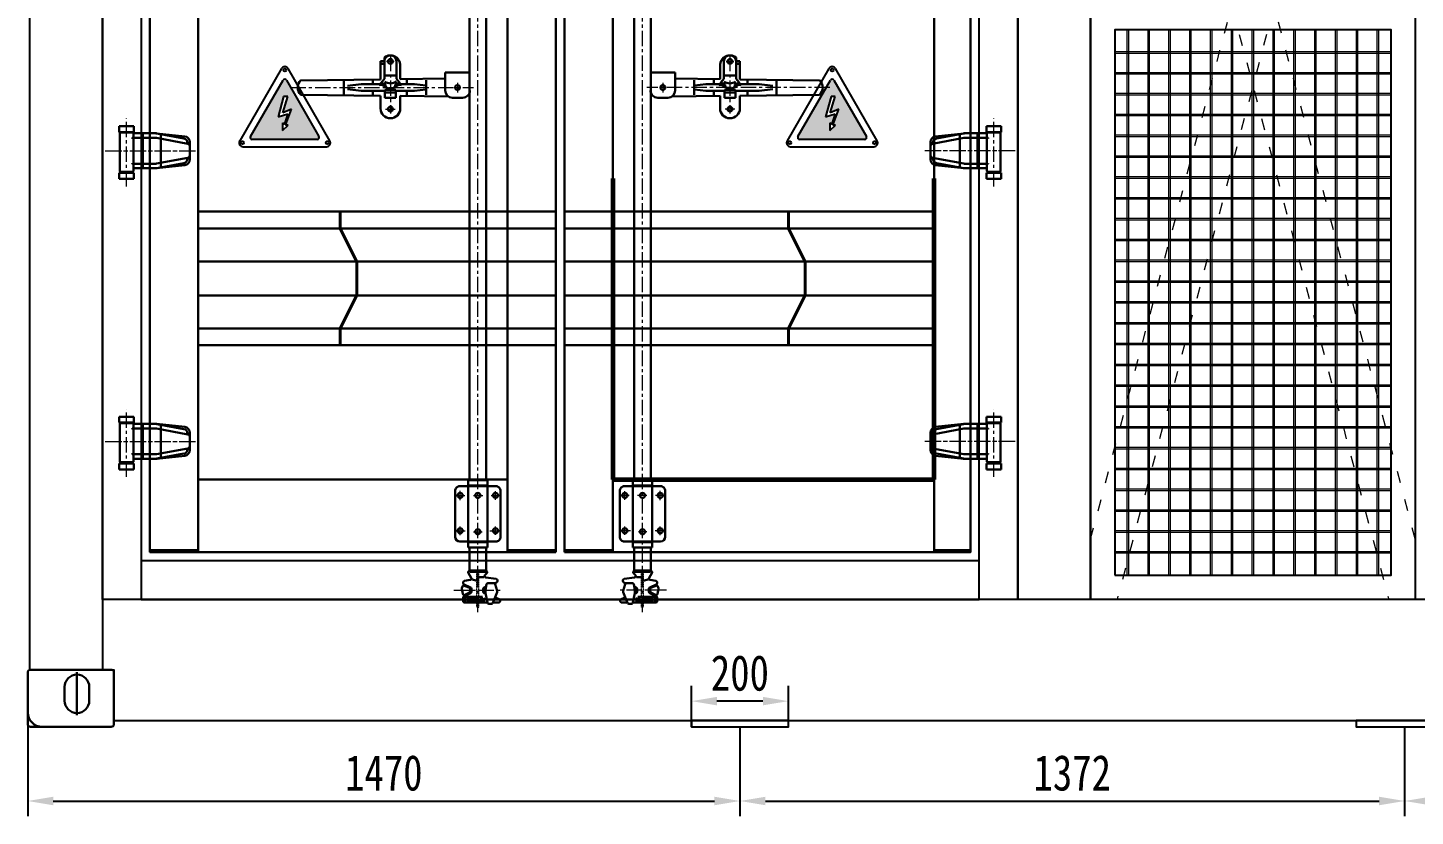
# Model space of a CAD drawing. Extents: x 61367 to 140945, y -1257 to 25588.
# Drawn here: x 85203 to 88067, y 17559 to 19187 of the extents above; entities that cross this region are included whole.
import ezdxf

# ---------------------------------------------------------------- set-up
doc = ezdxf.new("R2010")
doc.units = 0
doc.header["$MEASUREMENT"] = 0
doc.header["$PDMODE"] = 2
doc.header["$PDSIZE"] = 0.2
for name, pattern in [('ACAD_ISO03W100', [30, 12, -18]), ('CENTER', [50.8, 31.75, -6.35, 6.35, -6.35]), ('HIDDEN', [0.375, 0.25, -0.125])]:
    doc.linetypes.add(name, pattern=pattern)
doc.layers.get('0').update_dxf_attribs({"linetype": 'CONTINUOUS'})
doc.layers.get('DEFPOINTS').update_dxf_attribs({"linetype": 'CONTINUOUS'})
doc.layers.add('02___PRT_ALL_AXES', color=7, linetype='CONTINUOUS')
for name, color, linetype, lineweight in [('AM_0', 7, 'CONTINUOUS', 30), ('AM_3', 6, 'HIDDEN', 15), ('AM_5', 3, 'CONTINUOUS', 15), ('AM_7', 4, 'CENTER', 15), ('THICK', 7, 'CONTINUOUS', 0), ('主体经', 7, 'CONTINUOUS', 60)]:
    doc.layers.add(name, color=color, linetype=linetype, lineweight=lineweight)
doc.styles.add('仿宋', font='SimSun.ttf', dxfattribs={"width": 0.8})
doc.dimstyles.new('12倍', dxfattribs={"dimscale": 21, "dimtxt": 3.5, "dimasz": 2.5, "dimexe": 1.5, "dimexo": 0, "dimgap": 1, "dimtad": 1, "dimtoh": 1, "dimdsep": 46, "dimtxsty": '仿宋', "dimcen": 2.5, "dimdle": 5, "dimclrd": 4, "dimclre": 4, "dimclrt": 3, "dimadec": 0, "dimazin": 0, "dimtfac": 1, "dimtmove": 0, "dimatfit": 3, "dimfxl": 1, "dimtolj": 1, "dimarcsym": 0})

# ---------------------------------------------------------------- blocks, each defined once
blk = doc.blocks.new('A$Ce09861e0')
at = {"layer": 'AM_0'}
for p, q in [((29.1, 124.3), (59.1, 124.3)), ((29.1, 124.3), (29.1, 112.3)), ((59.1, 124.3), (59.1, 112.3)), ((29.1, 112.3), (59.1, 112.3)), ((29.1, 111.3), (59.1, 111.3)), ((30.1, 110.3), (30.1, 31.3)), ((56.8, 100.3), (102.7, 100.3)), ((58.1, 110.3), (58.1, 31.3)), ((58.2, 48.2), (58.2, 99)), ((59.6, 109.6), (104.3, 109.6)), ((77.6, 38.1), (77.6, 109.2)), ((170.7, 88), (106.1, 100)), ((164.2, 103.3), (106.2, 109.5)), ((162.3, 99), (106.9, 109.3)), ((114.5, 39.5), (114.5, 107.5)), ((169.9, 88.2), (169.9, 89.9)), ((174.5, 55.3), (174.5, 91.8)), ((170.7, 59.1), (106.1, 47.1)), ((169.9, 57.2), (169.9, 59)), ((29.1, 30.3), (59.1, 30.3)), ((29.1, 29.3), (59.1, 29.3)), ((56.8, 46.8), (102.7, 46.8)), ((59.6, 37.6), (103.6, 37.6)), ((164.2, 43.9), (106.2, 37.7)), ((162.3, 48.2), (106.9, 37.9)), ((29.1, 27.8), (59.1, 27.8)), ((29.1, 15.8), (29.1, 27.8)), ((29.1, 15.8), (59.1, 15.8)), ((59.1, 15.8), (59.1, 27.8))]:
    blk.add_line(p, q, dxfattribs=at)
for centre, radius, start, end in [((31.1, 110.3), 1, 90, 180), ((56.8, 99), 1.38, 90, 180), ((57.1, 110.3), 1, 0, 90), ((59.6, 111), 1.38, 180, 270), ((59.6, 99), 1.38, 90, 180), ((102.7, 81.9), 18.5, 79.4792, 90), ((103.6, 91.1), 18.5, 79.4792, 90), ((104.3, 91.1), 18.5, 83.9115, 90), ((160.7, 89.9), 9.23, 0, 79.4792), ((163, 91.8), 11.5, 0, 83.9115), ((169.9, 83.5), 4.62, 0, 79.4792), ((169.9, 63.7), 4.62, 280.5208, 0), ((31.1, 31.3), 1, 180, 270), ((56.8, 48.2), 1.38, 180, 270), ((57.1, 31.3), 1, 270, 0), ((59.6, 48.2), 1.38, 180, 270), ((59.6, 36.2), 1.38, 90, 180), ((102.7, 65.3), 18.5, 270, 280.5208), ((103.6, 56), 18.5, 270, 280.5208), ((104.3, 56), 18.5, 270, 276.0885), ((160.7, 57.2), 9.23, 280.5208, 0), ((163, 55.3), 11.5, 276.0885, 0)]:
    blk.add_arc(centre, radius, start, end, dxfattribs=at)
at = {"layer": 'AM_7'}
for p, q in [((44.1, 0), (44.1, 140.2)), ((0, 73.6), (189.4, 73.6)), ((2.3, 73.6), (191.7, 73.6))]:
    blk.add_line(p, q, dxfattribs=at)
blk = doc.blocks.new('rehrehetreth')
at = {"linetype": 'ByBlock'}
h = blk.add_hatch(color=2, dxfattribs=at)
h.dxf.hatch_style = 1
edge = h.paths.add_edge_path()
edge.add_arc((99473.8, -259676.1), 4, 30, 150)
edge.add_line((99470.4, -259674.1), (99403.3, -259790.3))
edge.add_arc((99406.7, -259792.3), 4, 150, 270)
edge.add_line((99406.7, -259796.3), (99540.9, -259796.3))
edge.add_arc((99540.9, -259792.3), 4, 270, 30)
edge.add_line((99544.4, -259790.3), (99477.3, -259674.1))
h.paths.add_polyline_path([(99480.2, -259707.5), (99471.5, -259707.5), (99460.2, -259749.6), (99479.8, -259743.7), (99472.4, -259766), (99469, -259762.4), (99469.1, -259778), (99480.8, -259767.1), (99475.1, -259767.1), (99487.4, -259733.6), (99469.6, -259741.6)], flags=16)
at = {"layer": '02___PRT_ALL_AXES', "linetype": 'Continuous'}
for p, q in [((99466.9, -259650.1), (99380.7, -259799.3)), ((99566.9, -259799.3), (99480.7, -259650.1)), ((99403.3, -259790.3), (99470.4, -259674.1)), ((99477.3, -259674.1), (99544.4, -259790.3)), ((99471.5, -259707.5), (99460.2, -259749.6)), ((99469.6, -259741.6), (99480.2, -259707.5)), ((99480.2, -259707.5), (99471.5, -259707.5)), ((99487.4, -259733.6), (99469.6, -259741.6)), ((99475.1, -259767.1), (99487.4, -259733.6)), ((99460.2, -259749.6), (99479.8, -259743.7)), ((99472.4, -259766), (99469, -259762.4)), ((99469, -259762.4), (99469.1, -259778)), ((99479.8, -259743.7), (99472.4, -259766)), ((99469.1, -259778), (99480.8, -259767.1)), ((99480.8, -259767.1), (99475.1, -259767.1)), ((99387.7, -259811.3), (99560, -259811.3)), ((99540.9, -259796.3), (99406.7, -259796.3))]:
    blk.add_line(p, q, dxfattribs=at)
for centre in [(99473.8, -259653.2), (99386.3, -259803.3), (99561.3, -259803.3)]:
    blk.add_circle(centre, 3.1, dxfattribs=at)
for centre, radius, start, end in [((99473.8, -259654.1), 8, 30, 150), ((99473.8, -259676.1), 4, 30, 150), ((99406.7, -259792.3), 4, 150, 270), ((99540.9, -259792.3), 4, 270, 30), ((99387.7, -259803.3), 8, 150, 270), ((99560, -259803.3), 8, 270, 30)]:
    blk.add_arc(centre, radius, start, end, dxfattribs=at)
blk = doc.blocks.new('*D681')
at = {"color": 4, "linetype": 'Continuous', "lineweight": -2, "transparency": 16777216}
for p, q in [((85202.9, 17802.1), (85202.9, 17558.5)), ((86672.9, 17743.1), (86672.9, 17558.5)), ((85255.4, 17590), (86620.4, 17590))]:
    blk.add_line(p, q, dxfattribs=at)
at = {"color": 4, "transparency": 16777216}
for points in [[(85255.4, 17598.8), (85255.4, 17581.3), (85202.9, 17590)], [(86620.4, 17598.8), (86620.4, 17581.3), (86672.9, 17590)]]:
    blk.add_solid(points, dxfattribs=at)
at = {"layer": 'DEFPOINTS', "color": 0, "transparency": 16777216}
for p in [(85202.9, 17802.1), (86672.9, 17743.1), (86672.9, 17590)]:
    blk.add_point(p, dxfattribs=at)
at = {"color": 3, "transparency": 16777216, "insert": (85937.9, 17647.8), "char_height": 73.5, "attachment_point": 5, "style": '仿宋'}
blk.add_mtext('\\A1;1470', dxfattribs=at)
blk = doc.blocks.new('*D682')
at = {"color": 4, "linetype": 'Continuous', "lineweight": -2, "transparency": 16777216}
for p, q in [((86672.9, 17743.1), (86672.9, 17558.5)), ((88044.9, 17743.1), (88044.9, 17558.5)), ((86725.4, 17590), (87992.4, 17590))]:
    blk.add_line(p, q, dxfattribs=at)
at = {"color": 4, "transparency": 16777216}
for points in [[(86725.4, 17598.8), (86725.4, 17581.3), (86672.9, 17590)], [(87992.4, 17598.8), (87992.4, 17581.3), (88044.9, 17590)]]:
    blk.add_solid(points, dxfattribs=at)
at = {"layer": 'DEFPOINTS', "color": 0, "transparency": 16777216}
for p in [(86672.9, 17743.1), (88044.9, 17743.1), (88044.9, 17590)]:
    blk.add_point(p, dxfattribs=at)
at = {"color": 3, "transparency": 16777216, "insert": (87358.9, 17647.8), "char_height": 73.5, "attachment_point": 5, "style": '仿宋'}
blk.add_mtext('\\A1;1372', dxfattribs=at)
blk = doc.blocks.new('*D683')
at = {"color": 4, "linetype": 'Continuous', "lineweight": -2, "transparency": 16777216}
for p, q in [((89544.9, 17743.1), (89544.9, 17558.5)), ((88044.9, 17690.3), (88044.9, 17558.5)), ((88097.4, 17590), (89492.4, 17590))]:
    blk.add_line(p, q, dxfattribs=at)
at = {"color": 4, "transparency": 16777216}
for points in [[(88097.4, 17598.8), (88097.4, 17581.3), (88044.9, 17590)], [(89492.4, 17598.8), (89492.4, 17581.3), (89544.9, 17590)]]:
    blk.add_solid(points, dxfattribs=at)
at = {"layer": 'DEFPOINTS', "color": 0, "transparency": 16777216}
for p in [(89544.9, 17743.1), (88044.9, 17690.3), (89544.9, 17590)]:
    blk.add_point(p, dxfattribs=at)
at = {"color": 3, "transparency": 16777216, "insert": (88794.9, 17647.8), "char_height": 73.5, "attachment_point": 5, "style": '仿宋'}
blk.add_mtext('\\A1;1500', dxfattribs=at)
blk = doc.blocks.new('*D687')
at = {"color": 4, "linetype": 'Continuous', "lineweight": -2, "transparency": 16777216}
for p, q in [((86572.9, 17743.1), (86572.9, 17827.7)), ((86772.9, 17743.1), (86772.9, 17827.7)), ((86720.4, 17796.2), (86625.4, 17796.2))]:
    blk.add_line(p, q, dxfattribs=at)
at = {"color": 4, "transparency": 16777216}
for points in [[(86625.4, 17805), (86625.4, 17787.5), (86572.9, 17796.2)], [(86720.4, 17805), (86720.4, 17787.5), (86772.9, 17796.2)]]:
    blk.add_solid(points, dxfattribs=at)
at = {"layer": 'DEFPOINTS', "color": 0, "transparency": 16777216}
for p in [(86572.9, 17796.2), (86572.9, 17743.1), (86772.9, 17743.1)]:
    blk.add_point(p, dxfattribs=at)
at = {"color": 3, "transparency": 16777216, "insert": (86672.9, 17854), "char_height": 73.5, "attachment_point": 5, "style": '仿宋'}
blk.add_mtext('\\A1;200', dxfattribs=at)

msp = doc.modelspace()

# ---------------------------------------------------------------- linework, layer by layer
at = {"color": 7, "linetype": 'Continuous'}
for p, q in [((86410.915, 18780.904), (86410.915, 18761.814)), ((87073.915, 18780.904), (87073.915, 18761.814)), ((86410.915, 18750.904), (86410.915, 18731.814)), ((87073.915, 18750.904), (87073.915, 18731.814)), ((86410.915, 18720.904), (86410.915, 18701.814)), ((87073.915, 18720.904), (87073.915, 18701.814)), ((86410.915, 18690.904), (86410.915, 18671.814)), ((87073.915, 18690.904), (87073.915, 18671.814)), ((86410.915, 18660.904), (86410.915, 18641.814)), ((87073.915, 18660.904), (87073.915, 18641.814)), ((86410.915, 18630.904), (86410.915, 18611.814)), ((87073.915, 18630.904), (87073.915, 18611.814)), ((86410.915, 18600.904), (86410.915, 18581.814)), ((87073.915, 18600.904), (87073.915, 18581.814)), ((86410.915, 18570.904), (86410.915, 18551.814)), ((87073.915, 18570.904), (87073.915, 18551.814)), ((86410.915, 18540.904), (86410.915, 18521.814)), ((87073.915, 18540.904), (87073.915, 18521.814)), ((86410.915, 18510.904), (86410.915, 18491.814)), ((87073.915, 18510.904), (87073.915, 18491.814))]:
    msp.add_line(p, q, dxfattribs=at)
for points in [[(87396.915, 19232.086), (88066.915, 19232.086), (88066.915, 18006.086), (87396.915, 18006.086)], [(87446.915, 18056.086), (88016.915, 18056.086), (88016.915, 19182.086), (87446.915, 19182.086)], [(87166.915, 18086.086), (85436.915, 18086.086), (85436.915, 18006.086), (87166.915, 18006.086)]]:
    msp.add_lwpolyline(points, close=True)
at = {"color": 6, "lineweight": -3}
for points in [[(86772.915, 17756.086), (86572.915, 17756.086), (86572.915, 17743.086), (86772.915, 17743.086)], [(88144.915, 17756.086), (87944.915, 17756.086), (87944.915, 17743.086), (88144.915, 17743.086)]]:
    msp.add_lwpolyline(points, close=True, dxfattribs=at)
at = {"layer": 'AM_0'}
for p, q in [((85930.971, 19117.383), (85930.971, 19079.895)), ((85930.971, 19117.383), (85938.971, 19117.383)), ((85930.971, 19112.383), (85938.971, 19112.383)), ((85938.971, 19125.334), (85938.971, 19081.168)), ((85963.971, 19120.586), (85963.971, 19081.168)), ((85971.971, 19112.586), (85971.971, 19080.441)), ((86631.859, 19112.586), (86631.859, 19080.441)), ((86639.859, 19120.586), (86639.859, 19081.168)), ((86664.859, 19125.334), (86664.859, 19081.168)), ((86672.859, 19117.383), (86664.859, 19117.383)), ((86672.859, 19112.383), (86664.859, 19112.383)), ((86672.859, 19117.383), (86672.859, 19079.895)), ((85766.809, 19077.71), (85930.971, 19079.895)), ((85855.071, 19078.086), (85855.071, 19048.086)), ((85915.071, 19078.086), (85915.071, 19069.862)), ((85938.971, 19081.168), (85928.44, 19068.04)), ((85940.071, 19088.086), (85962.871, 19088.086)), ((85963.971, 19081.168), (85974.502, 19068.04)), ((85971.971, 19080.441), (86064.571, 19081.674)), ((85985.071, 19078.086), (85985.071, 19069.862)), ((86025.071, 19078.086), (86025.071, 19048.086)), ((86064.571, 19094.086), (86115.571, 19094.086)), ((86064.571, 19094.086), (86064.571, 19057.086)), ((86539.259, 19094.086), (86488.259, 19094.086)), ((86539.259, 19094.086), (86539.259, 19057.086)), ((86631.859, 19080.441), (86539.259, 19081.674)), ((86578.759, 19078.086), (86578.759, 19048.086)), ((86618.759, 19078.086), (86618.759, 19069.862)), ((86639.859, 19081.168), (86629.328, 19068.04)), ((86663.759, 19088.086), (86640.959, 19088.086)), ((86664.859, 19081.168), (86675.39, 19068.04)), ((86837.021, 19077.71), (86672.859, 19079.895)), ((86688.759, 19078.086), (86688.759, 19069.862)), ((86748.759, 19078.086), (86748.759, 19048.086)), ((85766.842, 19048.086), (85930.971, 19046.271)), ((85891.417, 19069.862), (85862.994, 19066.31)), ((85891.417, 19056.31), (85862.994, 19059.862)), ((85891.417, 19069.862), (85938.971, 19069.862)), ((85891.417, 19056.31), (85940.071, 19056.31)), ((85915.071, 19056.31), (85915.071, 19048.086)), ((85930.971, 19020.186), (85930.971, 19046.271)), ((85940.071, 19058.086), (85962.871, 19058.086)), ((85940.071, 19058.086), (85940.071, 19041.795)), ((85940.071, 19053.086), (85962.871, 19053.086)), ((85962.871, 19058.086), (85962.871, 19041.795)), ((85962.871, 19056.31), (86001.049, 19056.31)), ((85963.971, 19069.862), (86001.049, 19069.862)), ((85971.971, 19020.186), (85971.971, 19045.817)), ((85971.971, 19045.817), (86071.08, 19044.721)), ((85985.071, 19056.31), (85985.071, 19048.086)), ((86001.049, 19069.862), (86024.905, 19067.071)), ((86001.049, 19056.31), (86024.905, 19059.101)), ((86631.859, 19045.817), (86532.75, 19044.721)), ((86602.781, 19069.862), (86578.926, 19067.071)), ((86602.781, 19056.31), (86578.926, 19059.101)), ((86639.859, 19069.862), (86602.781, 19069.862)), ((86640.959, 19056.31), (86602.781, 19056.31)), ((86618.759, 19056.31), (86618.759, 19048.086)), ((86631.859, 19020.186), (86631.859, 19045.817)), ((86663.759, 19058.086), (86640.959, 19058.086)), ((86640.959, 19058.086), (86640.959, 19041.795)), ((86663.759, 19053.086), (86640.959, 19053.086)), ((86663.759, 19058.086), (86663.759, 19041.795)), ((86712.413, 19056.31), (86663.759, 19056.31)), ((86712.413, 19069.862), (86664.859, 19069.862)), ((86836.988, 19048.086), (86672.859, 19046.271)), ((86672.859, 19020.186), (86672.859, 19046.271)), ((86688.759, 19056.31), (86688.759, 19048.086)), ((86712.413, 19069.862), (86740.837, 19066.31)), ((86712.413, 19056.31), (86740.837, 19059.862)), ((85940.071, 19041.795), (85962.871, 19041.795)), ((86079.571, 19042.086), (86100.571, 19042.086)), ((86524.259, 19042.086), (86503.259, 19042.086)), ((86663.759, 19041.795), (86640.959, 19041.795)), ((85554.915, 18807.245), (86292.915, 18807.245)), ((85848.38, 18806.886), (85846.88, 18806.886)), ((85846.88, 18806.886), (85846.88, 18771.527)), ((85848.38, 18771.886), (85848.38, 18806.886)), ((87073.915, 18807.245), (86310.915, 18807.245)), ((86773.834, 18806.886), (86772.334, 18806.886)), ((86772.334, 18806.886), (86772.334, 18771.527)), ((86773.834, 18771.886), (86773.834, 18806.886)), ((85554.915, 18771.886), (86292.915, 18771.886)), ((85846.88, 18771.527), (85881.38, 18703.527)), ((85882.88, 18703.886), (85848.38, 18771.886)), ((87073.915, 18771.886), (86310.915, 18771.886)), ((86772.334, 18771.527), (86806.834, 18703.527)), ((86808.334, 18703.886), (86773.834, 18771.886)), ((85554.915, 18703.886), (86292.915, 18703.886)), ((85881.38, 18703.527), (85881.38, 18634.245)), ((85882.88, 18633.886), (85882.88, 18703.886)), ((87073.915, 18703.886), (86310.915, 18703.886)), ((86806.834, 18703.527), (86806.834, 18634.245)), ((86808.334, 18633.886), (86808.334, 18703.886)), ((85554.915, 18633.886), (86292.915, 18633.886)), ((85881.38, 18634.245), (85846.88, 18566.245)), ((85848.38, 18565.886), (85882.88, 18633.886)), ((87073.915, 18633.886), (86310.915, 18633.886)), ((86806.834, 18634.245), (86772.334, 18566.245)), ((86773.834, 18565.886), (86808.334, 18633.886)), ((85554.915, 18565.886), (86292.915, 18565.886)), ((85846.88, 18566.245), (85846.88, 18530.886)), ((85848.38, 18530.886), (85848.38, 18565.886)), ((87073.915, 18565.886), (86310.915, 18565.886)), ((86772.334, 18566.245), (86772.334, 18530.886)), ((86773.834, 18530.886), (86773.834, 18565.886)), ((85554.915, 18530.886), (86292.915, 18530.886)), ((87073.915, 18530.886), (86310.915, 18530.886)), ((86111.915, 18252.426), (86151.915, 18252.426)), ((86111.915, 18241.426), (86111.915, 18252.426)), ((86151.915, 18241.426), (86151.915, 18252.426)), ((86491.915, 18252.426), (86451.915, 18252.426)), ((86451.915, 18241.426), (86451.915, 18252.426)), ((86491.915, 18241.426), (86491.915, 18252.426)), ((86084.915, 18135.626), (86084.915, 18229.926)), ((86094.915, 18239.926), (86168.915, 18239.926)), ((86111.915, 18241.426), (86151.915, 18241.426)), ((86111.915, 18125.626), (86111.915, 18239.926)), ((86114.915, 18239.926), (86114.915, 18241.426)), ((86148.915, 18239.926), (86148.915, 18241.426)), ((86151.915, 18125.626), (86151.915, 18239.926)), ((86178.915, 18135.626), (86178.915, 18229.926)), ((86424.915, 18135.626), (86424.915, 18229.926)), ((86508.915, 18239.926), (86434.915, 18239.926)), ((86491.915, 18241.426), (86451.915, 18241.426)), ((86451.915, 18125.626), (86451.915, 18239.926)), ((86454.915, 18239.926), (86454.915, 18241.426)), ((86488.915, 18239.926), (86488.915, 18241.426)), ((86491.915, 18125.626), (86491.915, 18239.926)), ((86518.915, 18135.626), (86518.915, 18229.926)), ((86094.915, 18125.626), (86168.915, 18125.626)), ((86111.915, 18124.126), (86151.915, 18124.126)), ((86111.915, 18113.126), (86111.915, 18124.126)), ((86111.915, 18113.126), (86151.915, 18113.126)), ((86114.915, 18124.126), (86114.915, 18125.626)), ((86114.915, 18066.126), (86114.915, 18113.126)), ((86148.915, 18124.126), (86148.915, 18125.626)), ((86148.915, 18066.126), (86148.915, 18113.126)), ((86151.915, 18113.126), (86151.915, 18124.126)), ((86508.915, 18125.626), (86434.915, 18125.626)), ((86491.915, 18124.126), (86451.915, 18124.126)), ((86451.915, 18113.126), (86451.915, 18124.126)), ((86491.915, 18113.126), (86451.915, 18113.126)), ((86454.915, 18124.126), (86454.915, 18125.626)), ((86454.915, 18066.126), (86454.915, 18113.126)), ((86488.915, 18124.126), (86488.915, 18125.626)), ((86488.915, 18066.126), (86488.915, 18113.126)), ((86491.915, 18113.126), (86491.915, 18124.126)), ((86116.396, 18046.42), (86104.398, 18044.526)), ((86118.475, 18050.968), (86112.515, 18060.548)), ((86115.866, 18066.126), (86113.509, 18064.699)), ((86114.866, 18066.126), (86148.866, 18066.126)), ((86115.135, 18063.126), (86148.475, 18063.126)), ((86128.076, 18045.16), (86120.866, 18047.126)), ((86131.866, 18048.054), (86131.866, 18049.126)), ((86134.866, 18052.126), (86144.097, 18052.126)), ((86150.38, 18060.431), (86146.685, 18056.347)), ((86149.71, 18065.009), (86147.866, 18066.126)), ((86169.769, 18048.478), (86148.507, 18051.361)), ((86172.366, 18044.144), (86172.366, 18045.506)), ((86431.464, 18044.144), (86431.464, 18045.506)), ((86434.061, 18048.478), (86455.323, 18051.361)), ((86453.45, 18060.431), (86457.145, 18056.347)), ((86454.12, 18065.009), (86455.964, 18066.126)), ((86488.965, 18066.126), (86454.964, 18066.126)), ((86488.696, 18063.126), (86455.355, 18063.126)), ((86468.964, 18052.126), (86459.733, 18052.126)), ((86471.965, 18048.054), (86471.965, 18049.126)), ((86475.754, 18045.16), (86482.965, 18047.126)), ((86485.355, 18050.968), (86491.315, 18060.548)), ((86487.434, 18046.42), (86499.433, 18044.526)), ((86487.965, 18066.126), (86490.321, 18064.699)), ((86100.854, 18017.656), (86098.76, 18027.904)), ((86098.88, 18029.312), (86100.729, 18034.059)), ((86101.865, 18040.03), (86101.865, 18041.563)), ((86102.631, 18034.927), (86113.572, 18031.019)), ((86117.143, 18030.936), (86103.588, 18037.315)), ((86117.143, 18019.315), (86103.588, 18012.936)), ((86105.22, 18015.617), (86114.463, 18020.773)), ((86115.983, 18027.972), (86116.03, 18023.222)), ((86118.866, 18028.222), (86118.866, 18022.03)), ((86142.866, 18022.136), (86142.866, 18028.108)), ((86144.725, 18019.361), (86148.294, 18017.893)), ((86149.086, 18032.656), (86144.736, 18030.886)), ((86149.939, 18037.633), (86147.987, 18026.248)), ((86151.891, 17999.548), (86148.073, 18019.02)), ((86152.896, 18040.126), (86165.103, 18040.126)), ((86171.749, 18021.052), (86163.113, 17999.03)), ((86170.497, 18041.366), (86167.375, 18040.096)), ((86167.988, 18037.951), (86171.902, 18024.251)), ((86435.842, 18037.951), (86431.928, 18024.251)), ((86432.081, 18021.052), (86440.717, 17999.03)), ((86433.334, 18041.366), (86436.455, 18040.096)), ((86450.935, 18040.126), (86438.727, 18040.126)), ((86451.939, 17999.548), (86455.757, 18019.02)), ((86453.892, 18037.633), (86455.843, 18026.248)), ((86454.745, 18032.656), (86459.095, 18030.886)), ((86459.106, 18019.361), (86455.536, 18017.893)), ((86460.964, 18022.136), (86460.964, 18028.108)), ((86484.965, 18028.222), (86484.965, 18022.03)), ((86486.687, 18030.936), (86500.242, 18037.315)), ((86486.687, 18019.315), (86500.242, 18012.936)), ((86487.847, 18027.972), (86487.8, 18023.222)), ((86498.61, 18015.617), (86489.368, 18020.773)), ((86501.199, 18034.927), (86490.258, 18031.019)), ((86501.965, 18040.03), (86501.965, 18041.563)), ((86502.976, 18017.656), (86505.07, 18027.904)), ((86504.951, 18029.312), (86503.102, 18034.059)), ((86101.865, 18002.689), (86101.865, 18010.222)), ((86107.569, 18008.176), (86103.103, 18010.94)), ((86107.782, 18003.287), (86103.741, 18001.161)), ((86103.954, 18011.578), (86141.807, 18011.578)), ((86104.398, 17999.726), (86151.856, 17999.726)), ((86109.058, 18008.389), (86133.938, 18008.389)), ((86109.058, 18002.862), (86133.938, 18002.862)), ((86135.64, 18002.862), (86141.381, 18000.949)), ((86135.852, 18008.389), (86142.232, 18010.515)), ((86154.835, 17997.125), (86160.32, 17997.125)), ((86163.386, 17999.726), (86174.866, 17999.726)), ((86167.424, 18010.022), (86176.008, 18006.49)), ((86177.866, 18002.726), (86177.866, 18003.716)), ((86425.964, 18002.726), (86425.964, 18003.716)), ((86436.407, 18010.022), (86427.822, 18006.49)), ((86440.444, 17999.726), (86428.964, 17999.726)), ((86448.995, 17997.125), (86443.51, 17997.125)), ((86499.433, 17999.726), (86451.974, 17999.726)), ((86467.978, 18008.389), (86461.598, 18010.515)), ((86499.876, 18011.578), (86462.024, 18011.578)), ((86468.191, 18002.862), (86462.449, 18000.949)), ((86494.773, 18008.389), (86469.892, 18008.389)), ((86494.773, 18002.862), (86469.892, 18002.862)), ((86496.049, 18003.287), (86500.089, 18001.161)), ((86496.261, 18008.176), (86500.727, 18010.94)), ((86501.965, 18002.689), (86501.965, 18010.222)), ((85304.415, 17767.086), (85304.415, 17856.086))]:
    msp.add_line(p, q, dxfattribs=at)
for points in [[(85554.915, 18108.086), (85454.915, 18108.086), (85454.915, 20357.086), (85554.915, 20357.086)], [(86292.915, 18108.086), (86192.915, 18108.086), (86192.915, 20357.086), (86292.915, 20357.086)], [(86310.915, 18108.086), (86410.915, 18108.086), (86410.915, 20357.086), (86310.915, 20357.086)], [(87073.915, 18108.086), (87148.915, 18108.086), (87148.915, 20357.086), (87073.915, 20357.086)], [(86114.915, 20220.526), (86148.915, 20220.526), (86148.915, 18252.426), (86114.915, 18252.426)], [(86488.915, 20220.526), (86454.915, 20220.526), (86454.915, 18252.426), (86488.915, 18252.426)], [(86192.915, 18254.086), (85554.915, 18254.086), (85554.915, 18104.086), (86192.915, 18104.086)], [(86410.915, 18254.086), (87073.915, 18254.086), (87073.915, 18104.086), (86410.915, 18104.086)], [(85554.915, 18104.086), (85454.915, 18104.086), (85454.915, 18108.086), (85554.915, 18108.086)], [(86292.915, 18104.086), (86192.915, 18104.086), (86192.915, 18108.086), (86292.915, 18108.086)], [(86292.915, 18104.086), (86192.915, 18104.086), (86192.915, 18108.086), (86292.915, 18108.086)], [(86310.915, 18104.086), (86410.915, 18104.086), (86410.915, 18108.086), (86310.915, 18108.086)], [(86310.915, 18104.086), (86410.915, 18104.086), (86410.915, 18108.086), (86310.915, 18108.086)], [(87073.915, 18104.086), (87148.915, 18104.086), (87148.915, 18108.086), (87073.915, 18108.086)]]:
    msp.add_lwpolyline(points, close=True, dxfattribs=at)
for points in [[(85208.915, 17861.086, 0.41421356), (85202.915, 17855.086), (85202.915, 17749.086, 0.41421356), (85208.915, 17743.086), (85374.915, 17743.086, 0.41421356), (85380.915, 17749.086), (85380.915, 17855.086, 0.41421356), (85374.915, 17861.086)], [(85278.915, 17797.086, 1), (85329.915, 17797.086), (85329.915, 17825.586, 1), (85278.915, 17825.586)]]:
    msp.add_lwpolyline(points, format="xyb", close=True, dxfattribs=at)
for centre, radius in [((85951.471, 19117.086), 5), ((86652.359, 19117.086), 5), ((86090.071, 19063.086), 5), ((86513.759, 19063.086), 5), ((85951.471, 19018.686), 5), ((86652.359, 19018.686), 5), ((86095.415, 18220.926), 5.25), ((86131.915, 18220.926), 5.25), ((86168.415, 18220.926), 5.25), ((86435.415, 18220.926), 5.25), ((86471.915, 18220.926), 5.25), ((86508.415, 18220.926), 5.25), ((86095.415, 18147.926), 5.25), ((86131.915, 18145.926), 5.25), ((86168.415, 18147.926), 5.25), ((86435.415, 18147.926), 5.25), ((86471.915, 18145.926), 5.25), ((86508.415, 18147.926), 5.25)]:
    msp.add_circle(centre, radius, dxfattribs=at)
for centre, radius, start, end in [((85951.471, 19109.086), 20.5, 0, 127.572), ((85951.471, 19117.086), 12.5, 0, 180.0002), ((86652.359, 19109.086), 20.5, 52.428, 180), ((86652.359, 19117.086), 12.5, 359.9998, 180), ((85780.071, 19063.086), 20, 131.4097, 228.5903), ((85951.729, 19093.041), 21.288, 235.62456, 304.37544), ((86652.102, 19093.041), 21.288, 235.62456, 304.37544), ((86823.759, 19063.086), 20, 311.4097, 48.5903), ((85931.893, 19057.294), 11.287, 51.165186, 107.812645), ((85934.424, 19060.514), 11.287, 51.165186, 107.812645), ((85951.471, 19079.211), 18.125, 226.3971, 313.6028), ((85948.812, 19067.578), 7.512, 166.699891, 205.663234), ((85954.13, 19067.578), 7.512, 334.336766, 13.300109), ((85968.519, 19060.514), 11.287, 72.187355, 128.834814), ((85971.049, 19057.294), 11.287, 72.187355, 128.834814), ((86079.571, 19057.086), 15, 180.0001, 270), ((86100.571, 19057.086), 15, 269.9999, 0), ((86503.259, 19057.086), 15, 180, 270.0001), ((86524.259, 19057.086), 15, 270, 359.9999), ((86632.781, 19057.294), 11.287, 51.165186, 107.812645), ((86635.312, 19060.514), 11.287, 51.165186, 107.812645), ((86652.359, 19079.211), 18.125, 226.3972, 313.6029), ((86649.7, 19067.578), 7.512, 166.699891, 205.663234), ((86655.018, 19067.578), 7.512, 334.336766, 13.300109), ((86669.407, 19060.514), 11.287, 72.187355, 128.834814), ((86671.937, 19057.294), 11.287, 72.187355, 128.834814), ((85951.471, 19020.186), 20.5, 180.0001, 0), ((86652.359, 19020.186), 20.5, 180, 359.9999), ((86094.915, 18229.926), 10, 89.99998, 180.0002), ((86168.915, 18229.926), 10, 0, 90.00008), ((86434.915, 18229.926), 10, 89.99992, 180), ((86508.915, 18229.926), 10, 359.9998, 90.00002), ((86094.915, 18135.626), 10, 180.0001, 269.9999), ((86168.915, 18135.626), 10, 269.9998, 0), ((86434.915, 18135.626), 10, 180, 270.0002), ((86508.915, 18135.626), 10, 270.0001, 359.9999), ((86104.865, 18041.563), 3, 98.9725, 179.9999), ((86115.063, 18062.133), 3, 121.1987, 211.8863), ((86115.928, 18049.384), 3, 278.9726, 31.8864), ((86128.866, 18048.054), 3, 254.7448, 0), ((86134.866, 18049.126), 3, 90.0001, 179.9999), ((86148.91, 18054.334), 3, 137.8582, 262.2781), ((86148.156, 18062.444), 3, 317.8583, 58.8012), ((86169.366, 18045.506), 3, 0, 82.2783), ((86169.366, 18044.144), 3, 292.1353, 0), ((86434.464, 18045.506), 3, 97.7217, 180), ((86434.464, 18044.144), 3, 180, 247.8647), ((86455.674, 18062.444), 3, 121.1988, 222.1417), ((86454.92, 18054.334), 3, 277.7219, 42.1418), ((86468.964, 18049.126), 3, 0.0001, 89.9999), ((86474.965, 18048.054), 3, 180, 285.2552), ((86487.902, 18049.384), 3, 148.1136, 261.0274), ((86488.767, 18062.133), 3, 328.1137, 58.8013), ((86498.965, 18041.563), 3, 0.0001, 81.0275), ((86101.209, 18028.404), 2.5, 158.717704, 191.550977), ((86102.127, 18033.514), 1.5, 70.345412, 158.717704), ((86103.794, 18018.256), 3, 191.5506, 298.39315), ((86104.865, 18040.03), 3, 179.9998, 244.7987), ((86112.691, 18027.844), 3.295, 2.233027, 74.480837), ((86113.036, 18023.412), 3, 298.39315, 356.367037), ((86115.866, 18028.222), 3, 0, 64.799), ((86115.866, 18022.03), 3, 295.20116, 0), ((86145.866, 18028.108), 3, 112.1356, 179.9999), ((86145.866, 18022.136), 3, 179.9998, 247.6361), ((86167.7, 18022.868), 20, 170.2726, 191.0936), ((86152.896, 18037.126), 3, 90.0001, 170.2724), ((86165.103, 18037.126), 3, 15.9456, 90.0001), ((86167.094, 18022.878), 5, 338.586908, 15.945465), ((86436.736, 18022.878), 5, 164.054535, 201.413092), ((86438.727, 18037.126), 3, 89.9999, 164.0544), ((86450.935, 18037.126), 3, 9.7276, 89.9999), ((86436.131, 18022.868), 20, 348.9064, 9.7274), ((86457.964, 18028.108), 3, 0.0001, 67.8644), ((86457.964, 18022.136), 3, 292.3639, 0.0002), ((86487.965, 18028.222), 3, 115.201, 180), ((86487.965, 18022.03), 3, 180, 244.79884), ((86490.794, 18023.412), 3, 183.632963, 241.60685), ((86491.14, 18027.844), 3.295, 105.519163, 177.766973), ((86500.037, 18018.256), 3, 241.60685, 348.4494), ((86498.965, 18040.03), 3, 295.2013, 0.0002), ((86501.704, 18033.514), 1.5, 21.282296, 109.654588), ((86502.621, 18028.404), 2.5, 348.449023, 21.282296), ((86104.865, 18010.222), 3, 115.2012, 179.9999), ((86104.865, 18002.689), 3, 179.9998, 261.02744), ((86138.404, 18005.838), 6.805, 317.864454, 34.342187), ((86154.835, 18000.126), 3, 191.0935, 269.99992), ((86160.32, 18000.126), 3, 269.99992, 338.58707), ((86174.866, 18002.726), 3, 269.99992, 0), ((86174.866, 18003.716), 3, 0, 67.6365), ((86428.964, 18003.716), 3, 112.3635, 180), ((86428.964, 18002.726), 3, 180, 270.00008), ((86443.51, 18000.126), 3, 201.41293, 270.00008), ((86448.995, 18000.126), 3, 270.00008, 348.9065), ((86465.426, 18005.838), 6.805, 145.657813, 222.135546), ((86498.965, 18002.689), 3, 278.97256, 0.0002), ((86498.965, 18010.222), 3, 0.0001, 64.7988), ((85232.915, 17773.086), 30, 180, 270)]:
    msp.add_arc(centre, radius, start, end, dxfattribs=at)
for p in [(86148.915, 18252.426), (86454.915, 18252.426), (86131.866, 18066.126), (86471.965, 18066.126)]:
    msp.add_point(p, dxfattribs=at)
at = {"layer": 'AM_3'}
for p, q in [((86129.915, 17990.126), (86129.915, 18064.889)), ((86133.915, 17990.126), (86133.915, 18065.235)), ((86469.915, 17990.126), (86469.915, 18065.235)), ((86473.915, 17990.126), (86473.915, 18064.889)), ((86129.915, 17990.126), (86133.915, 17990.126)), ((86473.915, 17990.126), (86469.915, 17990.126))]:
    msp.add_line(p, q, dxfattribs=at)
at = {"layer": 'AM_7'}
for p, q in [((86131.915, 17980.126), (86131.915, 20459.126)), ((86471.915, 17980.126), (86471.915, 20459.126)), ((85959.571, 19117.086), (85943.321, 19117.086)), ((85959.574, 19117.086), (85943.324, 19117.086)), ((85951.471, 19128.336), (85951.471, 19009.522)), ((85951.474, 19128.336), (85951.474, 19009.522)), ((86644.256, 19117.086), (86660.506, 19117.086)), ((86644.259, 19117.086), (86660.509, 19117.086)), ((86652.356, 19128.336), (86652.356, 19009.522)), ((86652.359, 19128.336), (86652.359, 19009.522)), ((85745.067, 19063.086), (86122.845, 19063.086)), ((86090.071, 19073.086), (86090.071, 19053.086)), ((86090.074, 19073.086), (86090.074, 19053.086)), ((86858.763, 19063.086), (86480.986, 19063.086)), ((86513.756, 19073.086), (86513.756, 19053.086)), ((86513.759, 19073.086), (86513.759, 19053.086)), ((85941.471, 19018.686), (85961.471, 19018.686)), ((85941.474, 19018.686), (85961.474, 19018.686)), ((86662.356, 19018.686), (86642.356, 19018.686)), ((86662.359, 19018.686), (86642.359, 19018.686)), ((86087.281, 18220.926), (86104.935, 18220.926)), ((86095.415, 18211.327), (86095.415, 18230.646)), ((86122.922, 18220.926), (86142.574, 18220.926)), ((86159.561, 18220.926), (86176.882, 18220.926)), ((86168.415, 18211.993), (86168.415, 18229.98)), ((86444.269, 18220.926), (86426.948, 18220.926)), ((86435.415, 18211.993), (86435.415, 18229.98)), ((86480.909, 18220.926), (86461.256, 18220.926)), ((86516.549, 18220.926), (86498.895, 18220.926)), ((86508.415, 18211.327), (86508.415, 18230.646)), ((86086.615, 18147.926), (86105.934, 18147.926)), ((86095.415, 18138.713), (86095.415, 18157.033)), ((86122.922, 18145.926), (86140.575, 18145.926)), ((86156.897, 18147.926), (86178.915, 18147.926)), ((86168.415, 18139.38), (86168.415, 18156.7)), ((86446.934, 18147.926), (86424.915, 18147.926)), ((86435.415, 18139.38), (86435.415, 18156.7)), ((86480.909, 18145.926), (86463.255, 18145.926)), ((86517.215, 18147.926), (86497.896, 18147.926)), ((86508.415, 18138.713), (86508.415, 18157.033)), ((86082.708, 18025.126), (86180.475, 18025.126)), ((86521.123, 18025.126), (86423.355, 18025.126))]:
    msp.add_line(p, q, dxfattribs=at)
at = {"layer": 'THICK', "color": 0}
for p, q in [((87472.415, 18056.086), (87472.415, 19182.086)), ((87475.415, 18056.086), (87475.415, 19182.086)), ((87515.415, 18056.086), (87515.415, 19182.086)), ((87518.415, 18056.086), (87518.415, 19182.086)), ((87558.415, 18056.086), (87558.415, 19182.086)), ((87561.415, 18056.086), (87561.415, 19182.086)), ((87601.415, 18056.086), (87601.415, 19182.086)), ((87604.415, 18056.086), (87604.415, 19182.086)), ((87644.415, 18056.086), (87644.415, 19182.086)), ((87647.415, 18056.086), (87647.415, 19182.086)), ((87687.415, 18056.086), (87687.415, 19182.086)), ((87690.415, 18056.086), (87690.415, 19182.086)), ((87730.415, 18056.086), (87730.415, 19182.086)), ((87733.415, 18056.086), (87733.415, 19182.086)), ((87773.415, 18056.086), (87773.415, 19182.086)), ((87776.415, 18056.086), (87776.415, 19182.086)), ((87816.415, 18056.086), (87816.415, 19182.086)), ((87819.415, 18056.086), (87819.415, 19182.086)), ((87859.415, 18056.086), (87859.415, 19182.086)), ((87862.415, 18056.086), (87862.415, 19182.086)), ((87902.415, 18056.086), (87902.415, 19182.086)), ((87905.415, 18056.086), (87905.415, 19182.086)), ((87945.415, 18056.086), (87945.415, 19182.086)), ((87948.415, 18056.086), (87948.415, 19182.086)), ((87988.415, 18056.086), (87988.415, 19182.086)), ((87991.415, 18056.086), (87991.415, 19182.086)), ((88016.915, 19136.586), (87446.915, 19136.586)), ((88016.915, 19133.586), (87446.915, 19133.586)), ((88016.915, 19093.586), (87446.915, 19093.586)), ((88016.915, 19090.586), (87446.915, 19090.586)), ((88016.915, 19050.586), (87446.915, 19050.586)), ((88016.915, 19047.586), (87446.915, 19047.586)), ((88016.915, 19007.586), (87446.915, 19007.586)), ((88016.915, 19004.586), (87446.915, 19004.586)), ((88016.915, 18964.586), (87446.915, 18964.586)), ((88016.915, 18961.586), (87446.915, 18961.586)), ((88016.915, 18921.586), (87446.915, 18921.586)), ((88016.915, 18918.586), (87446.915, 18918.586)), ((88016.915, 18878.586), (87446.915, 18878.586)), ((88016.915, 18875.586), (87446.915, 18875.586)), ((88016.915, 18835.586), (87446.915, 18835.586)), ((88016.915, 18832.586), (87446.915, 18832.586)), ((88016.915, 18792.586), (87446.915, 18792.586)), ((88016.915, 18789.586), (87446.915, 18789.586)), ((88016.915, 18749.586), (87446.915, 18749.586)), ((88016.915, 18746.586), (87446.915, 18746.586)), ((88016.915, 18706.586), (87446.915, 18706.586)), ((88016.915, 18703.586), (87446.915, 18703.586)), ((88016.915, 18663.586), (87446.915, 18663.586)), ((88016.915, 18660.586), (87446.915, 18660.586)), ((88016.915, 18620.586), (87446.915, 18620.586)), ((88016.915, 18617.586), (87446.915, 18617.586)), ((88016.915, 18577.586), (87446.915, 18577.586)), ((88016.915, 18574.586), (87446.915, 18574.586)), ((88016.915, 18534.586), (87446.915, 18534.586)), ((88016.915, 18531.586), (87446.915, 18531.586)), ((88016.915, 18491.586), (87446.915, 18491.586)), ((88016.915, 18488.586), (87446.915, 18488.586)), ((88016.915, 18448.586), (87446.915, 18448.586)), ((88016.915, 18445.586), (87446.915, 18445.586)), ((88016.915, 18405.586), (87446.915, 18405.586)), ((88016.915, 18402.586), (87446.915, 18402.586)), ((88016.915, 18362.586), (87446.915, 18362.586)), ((88016.915, 18359.586), (87446.915, 18359.586)), ((88016.915, 18319.586), (87446.915, 18319.586)), ((88016.915, 18316.586), (87446.915, 18316.586)), ((88016.915, 18276.586), (87446.915, 18276.586)), ((88016.915, 18273.586), (87446.915, 18273.586)), ((88016.915, 18233.586), (87446.915, 18233.586)), ((88016.915, 18230.586), (87446.915, 18230.586)), ((88016.915, 18190.586), (87446.915, 18190.586)), ((88016.915, 18187.586), (87446.915, 18187.586)), ((88016.915, 18147.586), (87446.915, 18147.586)), ((88016.915, 18144.586), (87446.915, 18144.586)), ((88016.915, 18104.586), (87446.915, 18104.586)), ((88016.915, 18101.586), (87446.915, 18101.586))]:
    msp.add_line(p, q, dxfattribs=at)
at = {"layer": 'THICK', "lineweight": -3}
for points in [[(85206.915, 20521.086), (85356.915, 20521.086), (85356.915, 17861.086), (85206.915, 17861.086)], [(85436.915, 18006.086), (85356.915, 18006.086), (85356.915, 20458.086), (85436.915, 20458.086)], [(87246.915, 18006.086), (87166.915, 18006.086), (87166.915, 20458.086), (87246.915, 20458.086)], [(87396.915, 18006.086), (87246.915, 18006.086), (87246.915, 20458.086), (87396.915, 20458.086)], [(85356.915, 18006.086), (85356.915, 17861.086), (85380.915, 17861.086), (85380.915, 17756.086), (97216.915, 17756.086), (97216.915, 17861.086), (97240.915, 17861.086), (97240.915, 18006.086)]]:
    msp.add_lwpolyline(points, close=True, dxfattribs=at)
at = {"layer": 'THICK', "color": 1, "linetype": 'ACAD_ISO03W100', "ltscale": 2}
for points in [[(87451.468, 20458.086), (87396.915, 20458.086), (87396.915, 20333.072), (88012.362, 18006.086), (88066.915, 18006.086), (88066.915, 18131.1), (87451.468, 20458.086)], [(88012.362, 20458.086), (88066.915, 20458.086), (88066.915, 20333.072), (87451.468, 18006.086), (87396.915, 18006.086), (87396.915, 18131.1), (88012.362, 20458.086)]]:
    msp.add_lwpolyline(points, dxfattribs=at)
at = {"layer": '主体经'}
for p, q in [((86410.915, 18875.319), (86410.915, 18254.086)), ((87073.915, 18254.086), (87073.915, 18875.319)), ((86410.915, 18254.086), (87073.915, 18254.086))]:
    msp.add_line(p, q, dxfattribs=at)

# ---------------------------------------------------------------- block references
at = {"color": 2, "linetype": 'ByBlock'}
for p in [(-13740.351, 278752.329), (-12610.487, 278752.329)]:
    msp.add_blockref('rehrehetreth', p, dxfattribs=at)
at = {"layer": 'AM_5'}
for p in [(85362.798, 18859.014), (85362.798, 18259.014)]:
    msp.add_blockref('A$Ce09861e0', p, dxfattribs=at)
at = {"layer": 'AM_5', "xscale": -1}
for p in [(87241.032, 18859.014), (87241.032, 18259.014)]:
    msp.add_blockref('A$Ce09861e0', p, dxfattribs=at)

# ---------------------------------------------------------------- dimensions: what is measured, and where the dimension line sits
for base, p1, p2, picture, middle in [((86572.915, 17796.215), (86772.915, 17743.086), (86572.915, 17743.086), '*D687', (86672.915, 17853.965)), ((86672.915, 17590.027), (85202.915, 17802.086), (86672.915, 17743.086), '*D681', (85937.915, 17647.777)), ((88044.915, 17590.027), (86672.915, 17743.086), (88044.915, 17743.086), '*D682', (87358.915, 17647.777)), ((89544.915, 17590.027), (88044.915, 17690.319), (89544.915, 17743.086), '*D683', (88794.915, 17647.777))]:
    dim = msp.add_linear_dim(base=base, p1=p1, p2=p2, angle=180, dimstyle='12倍')
    dim.commit()
    dim.dimension.update_dxf_attribs({"geometry": picture, "text_midpoint": middle})

doc.saveas('drawing.dxf')
